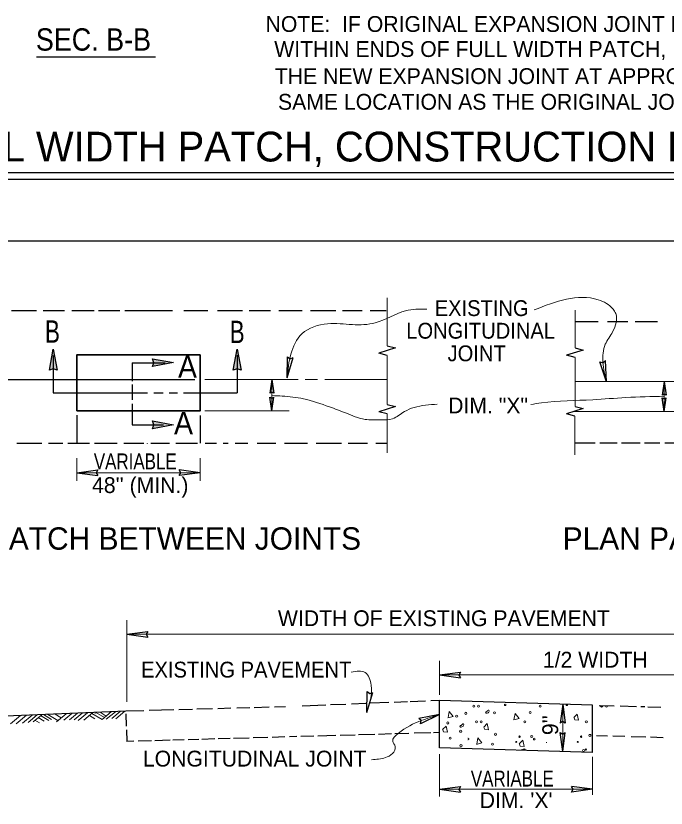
# Model space of a CAD drawing. Extents: x 68 to 441, y -138 to 136.
# Drawn here: x 121.4 to 174.1, y -68.8 to -4.6 of the extents above; entities that cross this region are included whole.
import ezdxf
from ezdxf.enums import TextEntityAlignment as Align

# ---------------------------------------------------------------- set-up
doc = ezdxf.new("R2010")
doc.units = 0
doc.header["$LTSCALE"] = 0.51
doc.layers.add('1', color=7, linetype='Continuous', lineweight=13)

msp = doc.modelspace()

# ---------------------------------------------------------------- hatches: boundary and pattern name
at = {"layer": '1'}
for points in [[(124.7717, -33.3356), (124.456, -33.2287), (124.1377, -33.3338), (124.449, -31.6343)], [(139.6746, -33.3368), (139.3589, -33.2299), (139.0406, -33.3351), (139.3519, -31.6356)], [(132.4921, -33.0587), (132.599, -32.7428), (132.4938, -32.4247), (134.1933, -32.7358)], [(132.4921, -33.0587), (132.599, -32.7428), (132.4938, -32.4247), (134.1933, -32.7358)], [(132.4921, -38.0922), (132.599, -37.7763), (132.4938, -37.4582), (134.1933, -37.7693)]]:
    msp.add_hatch(color=256, dxfattribs=at).paths.add_polyline_path(points)

# ---------------------------------------------------------------- linework, layer by layer
at = {"layer": '1', "lineweight": 25}
for p, q in [((123.084, -7.9431), (132.7352, -7.9433)), ((112.4824, -17.329), (207.5397, -17.3315)), ((112.5202, -17.8548), (207.5397, -17.8576)), ((103.6606, -22.8616), (428.6644, -22.8616)), ((121.0639, -28.5007), (123.0865, -28.5007)), ((123.63, -28.5007), (125.3508, -28.5009)), ((125.9544, -28.5009), (127.7657, -28.5009)), ((128.1281, -28.5009), (129.8487, -28.5012)), ((130.2411, -28.5012), (134.1052, -28.5012)), ((131.6023, -28.5012), (131.6026, -28.5307)), ((135.041, -28.5014), (136.9731, -28.5014)), ((137.7579, -28.5014), (139.7802, -28.5014)), ((140.3237, -28.5014), (142.0446, -28.5017)), ((142.739, -28.5014), (144.6104, -28.5017)), ((145.3048, -28.5017), (147.3575, -28.5019)), ((147.9009, -28.5017), (149.4705, -28.5017)), ((150.135, -28.5019), (151.433, -28.5017)), ((166.7678, -29.3967), (168.6093, -29.3967)), ((169.3638, -29.3967), (171.0243, -29.3967)), ((171.5977, -29.3967), (173.4092, -29.397)), ((151.5208, -32.1476), (150.836, -31.9648)), ((124.4513, -32.1677), (124.451, -35.174)), ((130.8562, -32.7381), (130.856, -34.2248)), ((130.8562, -32.7381), (133.5235, -32.7381)), ((139.3542, -32.141), (139.3539, -35.1743)), ((143.4093, -33.9739), (143.4367, -32.2551)), ((143.4093, -33.9739), (143.8993, -32.3262)), ((166.7313, -32.3155), (166.0464, -32.1328)), ((169.2823, -34.2896), (168.7388, -32.6587)), ((169.2823, -34.2896), (169.1988, -32.5727)), ((119.4497, -34.1083), (135.9323, -34.1088)), ((130.856, -34.5191), (130.856, -35.7426)), ((142.1672, -34.1091), (142.0152, -35.216)), ((142.1672, -34.1091), (142.3193, -35.216)), ((173.9526, -34.2583), (173.8004, -35.3652)), ((173.9526, -34.2583), (174.1046, -35.3652)), ((124.451, -35.174), (132.0947, -35.174)), ((132.5898, -35.1743), (133.3637, -35.174)), ((133.8434, -35.1743), (134.5092, -35.1743)), ((135.0045, -35.174), (139.3539, -35.1743)), ((142.1674, -36.6417), (142.0153, -35.5347)), ((142.1674, -36.6417), (142.3194, -35.5347)), ((173.9523, -36.6942), (173.8003, -35.5873)), ((173.9523, -36.6942), (173.8003, -35.5873)), ((173.9523, -36.6942), (174.1045, -35.5873)), ((173.9523, -36.6942), (174.1045, -35.5873)), ((130.856, -36.0681), (130.856, -37.7716)), ((126.3506, -36.9817), (126.3506, -39.2622)), ((136.3547, -37.0127), (136.3549, -39.2627)), ((151.5083, -36.8929), (150.8234, -36.7102)), ((166.7188, -37.0607), (166.0338, -36.878)), ((130.8562, -37.7716), (133.3904, -37.7716)), ((121.5149, -39.2619), (123.5376, -39.2619)), ((124.081, -39.2622), (125.2184, -39.2622)), ((125.6239, -39.2622), (127.3806, -39.2624)), ((127.8079, -39.2624), (129.6312, -39.2622)), ((130.1628, -39.2624), (131.7963, -39.2624)), ((132.0533, -39.2627), (132.0533, -39.2921)), ((132.3468, -39.2624), (133.8663, -39.2624)), ((134.3791, -39.2627), (136.1384, -39.2627)), ((136.7558, -39.2624), (137.6899, -39.2627)), ((138.2089, -39.2627), (138.6169, -39.2624)), ((139.1961, -39.2627), (140.2313, -39.2627)), ((140.9721, -39.2629), (142.4954, -39.2629)), ((143.1898, -39.2627), (145.0615, -39.2629)), ((145.7559, -39.2629), (147.8085, -39.2632)), ((148.3519, -39.2629), (149.9215, -39.2629)), ((150.5857, -39.2632), (151.5062, -39.2632)), ((166.7673, -39.2415), (168.3719, -39.2415)), ((168.7378, -39.2415), (170.1542, -39.2415)), ((170.5106, -39.2415), (172.0137, -39.2415)), ((172.351, -39.2417), (173.6037, -39.2417)), ((173.9984, -39.2417), (175.0102, -39.2417)), ((126.3508, -41.6578), (128.0538, -41.4238)), ((126.3508, -41.6578), (128.0538, -41.8918)), ((136.3549, -41.6581), (134.6519, -41.4241)), ((136.3549, -41.6581), (134.6519, -41.8921)), ((130.4042, -54.7473), (132.1072, -54.5132)), ((130.4042, -54.7473), (132.1072, -54.9812)), ((155.7413, -58.0452), (157.4443, -57.8113)), ((155.7413, -58.0452), (157.4443, -57.8113)), ((155.7413, -58.0452), (157.4443, -58.2792)), ((155.7413, -58.0452), (157.4443, -58.2792)), ((149.8492, -61.098), (149.8981, -59.3797)), ((149.8492, -61.098), (150.3597, -59.4566)), ((151.6442, -60.2806), (150.1579, -60.3422)), ((153.1546, -60.2179), (152.0801, -60.2625)), ((154.612, -60.1572), (153.3603, -60.2093)), ((155.7413, -60.1104), (155.0512, -60.1392)), ((155.7411, -63.9461), (155.7413, -60.1104)), ((168.1587, -60.4868), (155.7413, -60.1104)), ((130.3345, -60.9881), (118.3561, -61.4683)), ((131.7968, -60.9471), (130.3345, -60.9881)), ((134.226, -60.8787), (132.2205, -60.9352)), ((135.7287, -60.8361), (134.6396, -60.8668)), ((137.3645, -60.79), (136.0866, -60.826)), ((138.8301, -60.7482), (137.779, -60.7779)), ((140.3902, -60.7042), (139.3197, -60.7344)), ((141.9509, -60.6602), (140.7292, -60.6949)), ((143.2668, -60.6229), (142.3823, -60.6478)), ((146.5455, -60.4922), (144.6277, -60.5721)), ((148.1594, -60.4253), (146.9288, -60.4764)), ((149.7722, -60.3581), (148.6188, -60.4062)), ((165.7323, -60.4132), (165.5217, -61.9459)), ((165.7323, -60.4132), (165.9428, -61.9459)), ((168.1585, -64.3227), (168.1587, -60.4868)), ((168.6857, -60.5058), (169.8969, -60.5401)), ((170.3923, -60.5542), (171.7107, -60.5917)), ((172.0737, -60.602), (172.3787, -60.6106)), ((172.6233, -60.6176), (173.6956, -60.6481)), ((130.34, -61.1857), (130.3682, -62.1824)), ((155.7532, -61.2484), (154.0637, -61.5655)), ((155.7532, -61.2484), (154.2118, -62.0095)), ((130.3767, -62.4817), (130.404, -63.4339)), ((148.9271, -62.9096), (147.6995, -62.9443)), ((150.5158, -62.8642), (149.1838, -62.9023)), ((151.8732, -62.826), (150.7974, -62.8565)), ((153.2563, -62.7865), (152.1294, -62.8188)), ((155.0487, -62.7357), (153.6915, -62.7742)), ((155.7411, -62.716), (155.2546, -62.7299)), ((165.7321, -64.2492), (165.5216, -62.7165)), ((165.7321, -64.2492), (165.9427, -62.7165)), ((130.9839, -63.4175), (130.404, -63.4339)), ((132.403, -63.377), (131.3407, -63.4069)), ((133.9243, -63.3342), (132.6944, -63.3689)), ((135.0708, -63.3017), (134.1485, -63.3277)), ((136.2537, -63.2682), (135.3902, -63.2924)), ((137.5333, -63.232), (136.4968, -63.2612)), ((138.7916, -63.1962), (137.814, -63.2242)), ((140.334, -63.1527), (139.0557, -63.189)), ((141.8379, -63.1104), (140.6542, -63.1437)), ((143.2271, -63.0709), (142.1953, -63.1004)), ((144.1906, -63.044), (143.6026, -63.0606)), ((145.5719, -63.0048), (144.5238, -63.0344)), ((147.3398, -62.9547), (145.8795, -62.9959)), ((168.464, -62.9471), (169.3717, -62.9725)), ((169.7834, -62.9843), (170.7552, -63.0117)), ((171.2831, -63.0269), (172.4753, -63.0603)), ((172.8509, -63.0709), (173.8826, -63.1004)), ((168.1585, -64.3227), (155.7411, -63.9461)), ((155.7411, -67.3106), (157.4441, -67.0766)), ((155.7411, -67.3106), (157.4441, -67.5446)), ((168.1587, -67.3108), (166.4557, -67.0768)), ((168.1587, -67.3108), (166.4557, -67.5448))]:
    msp.add_line(p, q, dxfattribs=at)
at = {"layer": '1'}
for p, q in [((151.5208, -31.3708), (151.5208, -27.4722)), ((166.7313, -31.5388), (166.7313, -28.4878)), ((151.5208, -32.1476), (151.5208, -36.1194)), ((166.7313, -32.3155), (166.7313, -36.2873)), ((136.7302, -34.1088), (144.3066, -34.1088)), ((142.1672, -34.1091), (142.1674, -36.6417)), ((144.8636, -34.1088), (145.8699, -34.1088)), ((146.4582, -34.1088), (151.5065, -34.1088)), ((166.7676, -34.2581), (175.0283, -34.2583)), ((173.9526, -34.2583), (173.9523, -36.6942)), ((136.7302, -36.6414), (143.5714, -36.6417)), ((151.5083, -36.8929), (151.5083, -40.0419)), ((166.6628, -36.6942), (176.2428, -36.6942)), ((166.7188, -37.0607), (166.7188, -40.2097)), ((126.3508, -40.465), (126.3506, -42.3007)), ((136.3549, -40.465), (136.3549, -42.3009)), ((126.3508, -41.6578), (136.3549, -41.6581)), ((130.4042, -53.6156), (130.4042, -60.2098)), ((130.4042, -54.7473), (180.6883, -54.7485)), ((155.7413, -56.9098), (155.7413, -59.6518)), ((155.7413, -58.0452), (180.6881, -58.0457)), ((130.2662, -60.9909), (129.522, -61.6071)), ((165.7321, -64.2492), (165.7323, -60.4132)), ((121.8026, -61.3299), (120.9914, -62.0015)), ((122.2748, -61.3113), (121.4502, -61.9937)), ((122.7409, -61.2924), (121.9476, -61.9486)), ((123.1469, -61.2761), (122.4117, -61.8847)), ((123.5139, -61.2617), (122.823, -61.8333)), ((123.2275, -61.4986), (123.7251, -61.7956)), ((123.4266, -61.3337), (124.0992, -61.7352)), ((123.674, -61.2552), (124.3217, -61.6415)), ((124.0018, -61.2421), (124.8313, -61.7372)), ((124.598, -61.2182), (125.0982, -61.5164)), ((125.5023, -61.1819), (124.7147, -61.8336)), ((125.9544, -61.1636), (125.3012, -61.7039)), ((126.4253, -61.1449), (125.7749, -61.6831)), ((126.788, -61.1303), (126.1377, -61.6687)), ((127.2237, -61.113), (126.4704, -61.7359)), ((127.669, -61.0951), (126.9418, -61.6969)), ((127.3833, -61.3314), (127.8192, -61.5917)), ((127.5794, -61.1693), (128.4027, -61.6604)), ((127.8333, -61.0586), (127.8361, -61.1555)), ((127.9127, -61.0852), (128.601, -61.4961)), ((128.2428, -61.0719), (128.749, -61.3738)), ((129.1581, -61.0352), (128.4062, -61.6574)), ((129.4903, -61.0221), (128.7475, -61.6367)), ((129.8799, -61.0063), (129.1863, -61.5806)), ((122.9732, -61.709), (123.3362, -61.9254)), ((155.7411, -64.4626), (155.7413, -67.8918)), ((168.1585, -64.677), (168.1585, -67.7518)), ((155.7411, -67.3106), (168.1587, -67.3108))]:
    msp.add_line(p, q, dxfattribs=at)
at = {"layer": '1', "lineweight": 25}
for points in [[(151.5208, -31.3708), (152.1843, -31.5478), (150.836, -31.9648)], [(166.7313, -31.5388), (167.3948, -31.7157), (166.0464, -32.1328)], [(143.4367, -32.2551), (143.6504, -32.4213), (143.8993, -32.3262)], [(168.7388, -32.6587), (168.9955, -32.7447), (169.1988, -32.5727)], [(142.3193, -35.216), (142.1657, -35.1303), (142.0152, -35.216)], [(174.1046, -35.3652), (173.9509, -35.2796), (173.8004, -35.3652)], [(142.0153, -35.5347), (142.1689, -35.6204), (142.3194, -35.5347)], [(173.8003, -35.5873), (173.954, -35.673), (174.1045, -35.5873)], [(173.8003, -35.5873), (173.954, -35.673), (174.1045, -35.5873)], [(151.5208, -36.1194), (152.1718, -36.2931), (150.8234, -36.7102)], [(166.7313, -36.2873), (167.3822, -36.461), (166.0338, -36.878)], [(128.0538, -41.4238), (127.9221, -41.6602), (128.0538, -41.8918)], [(134.6519, -41.8921), (134.7837, -41.6557), (134.6519, -41.4241)], [(132.1072, -54.5132), (131.9755, -54.7497), (132.1072, -54.9812)], [(157.4443, -57.8113), (157.3126, -58.0477), (157.4443, -58.2792)], [(157.4443, -57.8113), (157.3126, -58.0477), (157.4443, -58.2792)], [(149.8981, -59.3797), (150.1097, -59.5485), (150.3597, -59.4566)], [(154.2118, -62.0095), (154.262, -61.7435), (154.0637, -61.5655)], [(165.9428, -61.9459), (165.7301, -61.8273), (165.5217, -61.9459)], [(165.5216, -62.7165), (165.7343, -62.8351), (165.9427, -62.7165)], [(157.4441, -67.0766), (157.3123, -67.313), (157.4441, -67.5446)], [(166.4557, -67.5448), (166.5875, -67.3084), (166.4557, -67.0768)]]:
    msp.add_lwpolyline(points, dxfattribs=at)
for points in [[(124.7717, -33.3356), (124.456, -33.2287), (124.1377, -33.3338), (124.449, -31.6343)], [(139.6746, -33.3368), (139.3589, -33.2299), (139.0406, -33.3351), (139.3519, -31.6356)], [(132.4921, -33.0587), (132.599, -32.7428), (132.4938, -32.4247), (134.1933, -32.7358)], [(132.4921, -33.0587), (132.599, -32.7428), (132.4938, -32.4247), (134.1933, -32.7358)], [(132.4921, -38.0922), (132.599, -37.7763), (132.4938, -37.4582), (134.1933, -37.7693)]]:
    msp.add_lwpolyline(points, close=True, dxfattribs=at)
at = {"layer": '1', "lineweight": 35}
msp.add_lwpolyline([(126.3508, -36.6412), (136.3549, -36.6414), (136.3552, -32.1101), (126.3506, -32.1101)], close=True, dxfattribs=at)
at = {"layer": '1'}
for points in [[(159.7507, -61.0674), (159.6802, -61.1027), (159.6213, -61.1379), (159.5622, -61.1497), (159.5033, -61.1497), (159.468, -61.0908), (159.5035, -61.0319), (159.5622, -61.0201), (159.6093, -60.973), (159.6447, -60.9257), (159.6917, -60.8905), (159.7507, -60.8907), (159.7741, -60.9493), (159.7627, -61.0082)], [(156.4421, -61.5033), (156.5362, -61.0082), (156.8659, -61.4087), (156.4303, -61.5267)], [(161.7804, -61.6683), (161.8745, -61.1733), (162.2043, -61.5738), (161.7686, -61.6918)], [(166.6278, -61.5021), (166.9105, -61.2078), (167.0165, -61.7142), (166.7104, -61.6908), (166.6515, -61.5142)], [(156.0008, -62.4749), (156.2835, -62.1807), (156.3895, -62.6871), (156.0834, -62.6637), (156.0245, -62.487)], [(157.691, -62.1882), (157.6205, -62.2235), (157.5617, -62.2587), (157.5027, -62.2705), (157.4438, -62.2705), (157.4086, -62.2117), (157.4438, -62.1527), (157.5027, -62.1409), (157.5496, -62.0938), (157.5853, -62.0467), (157.6323, -62.0112), (157.6912, -62.0115), (157.7147, -62.0704), (157.7031, -62.1291)], [(159.3291, -62.2771), (159.6118, -61.9828), (159.7174, -62.4892), (159.4114, -62.4658), (159.3525, -62.2892)], [(158.7653, -63.6466), (158.8594, -63.1517), (159.1892, -63.5522), (158.7534, -63.6702)], [(162.2126, -63.6287), (162.4952, -63.3345), (162.6009, -63.8409), (162.2948, -63.8175), (162.2359, -63.6407)], [(164.426, -63.4835), (164.4122, -63.5388), (164.4104, -63.5403)]]:
    msp.add_lwpolyline(points, dxfattribs=at)
for centre, radius in [((158.53, -60.5681), 0.0833), ((158.9159, -60.5681), 0.0833), ((163.9014, -60.5681), 0.0833), ((157.1411, -61.3749), 0.0829), ((157.8868, -61.154), 0.0882), ((160.2063, -61.1057), 0.0777), ((163.0931, -61.0881), 0.0882), ((156.4325, -61.9352), 0.0829), ((158.7452, -61.8408), 0.0872), ((159.1311, -61.8408), 0.0872), ((162.6649, -61.8465), 0.0882), ((167.6505, -61.8465), 0.0882), ((157.4583, -62.6048), 0.0882), ((160.2901, -62.8504), 0.0903), ((167.9426, -62.9407), 0.0829), ((156.6137, -63.1718), 0.0829), ((161.9687, -63.4707), 0.0359), ((162.2376, -63.0475), 0.0609), ((163.2207, -63.0233), 0.0829), ((163.4299, -63.2378), 0.0727), ((166.9543, -63.4707), 0.0359), ((167.2231, -63.0475), 0.0609), ((157.4913, -63.7752), 0.0882), ((160.0512, -63.644), 0.0779), ((162.623, -64.0861), 0.0553), ((167.4202, -64.1578), 0.0765), ((167.6086, -64.0861), 0.0553)]:
    msp.add_circle(centre, radius, dxfattribs=at)
for centre, radius, start, end in [((161.0785, -60.4665), 0.0566, 120.61462, 59.3854), ((166.064, -60.4665), 0.0566, 128.49377, 48.03248), ((168.887, -60.5681), 0.0833, 133.01322, 43.51304), ((169.2728, -60.5681), 0.0833, 143.52802, 32.99824), ((158.0584, -63.2378), 0.0727, 254.48026, 105.51673), ((162.4346, -64.1578), 0.0765, 4.80535, 171.71857)]:
    msp.add_arc(centre, radius, start, end, dxfattribs=at)
for points in [[(163.4144, -28.4634), (168.6203, -27.6444), (169.8103, -28.3889), (170.0333, -28.7612), (169.7777, -30.2266), (169.1834, -31.2505), (168.9853, -32.7038), (169.2823, -34.2896)], [(143.4093, -33.9739), (143.7068, -32.0378), (144.5991, -30.3995), (146.6814, -29.5805), (148.6895, -29.6547), (150.5487, -29.506), (153.0028, -28.5379), (154.7134, -28.3889)], [(142.186, -35.4021), (143.0063, -35.4483), (144.74, -35.6653), (146.8297, -36.3158), (148.1453, -36.8113), (149.7239, -37.3379), (150.9158, -37.3691), (151.9528, -37.276), (152.9125, -36.7031), (153.6844, -36.3721), (155.5729, -36.1017)], [(163.1572, -36.1229), (164.0157, -35.9907), (168.1623, -35.7418), (170.8599, -35.5617), (173.9574, -35.4642)], [(148.605, -57.8172), (149.7256, -57.8501), (150.2199, -58.872), (149.8492, -61.098)], [(150.25, -64.9083), (151.3703, -64.7437), (151.9306, -64.414), (152.1614, -63.8535), (151.9636, -63.4248), (152.392, -62.7983), (154.2704, -61.7432), (155.7532, -61.2484)]]:
    msp.add_spline(points, degree=3, dxfattribs=at)

# ---------------------------------------------------------------- texts
for s, height, p in [('NOTE:  IF ORIGINAL EXPANSION JOINT FALLS', 1.284, (160.6907, -5.9352)), ('WITHIN ENDS OF FULL WIDTH PATCH, PLACE', 1.284, (161.2938, -7.9642)), ('THE NEW EXPANSION JOINT AT APPROX. THE', 1.284, (161.6771, -10.1581)), ('SAME LOCATION AS THE ORIGINAL JOINT.', 1.284, (160.3617, -12.2424)), ('FULL WIDTH PATCH, CONSTRUCTION LANE - AT - A - TIME', 2.416, (159.7509, -16.4344)), ('DIM. "X"', 1.284, (159.6852, -36.8458)), ("48'' (MIN.)", 1.284, (131.5015, -43.3007)), ('PLAN PATCH BETWEEN JOINTS', 1.812, (130.8157, -47.8929)), ('PLAN PATCH AT EXPANSION JOINTS', 1.812, (187.2722, -47.8929)), ('WIDTH OF EXISTING PAVEMENT', 1.284, (156.1073, -54.0897)), ('1/2 WIDTH', 1.284, (168.3725, -57.4479)), ('LONGITUDINAL JOINT', 1.284, (140.775, -65.4658)), ("DIM. 'X'", 1.284, (161.9591, -68.8374))]:
    msp.add_text(s, height=height, dxfattribs=at).set_placement(p, align=Align.CENTER)
for s, height, width, p in [('SEC. B-B', 1.812, 0.9, (127.7086, -7.4532)), ('EXISTING ', 1.284, 0.95, (159.3945, -28.9611)), ('B', 1.812, 0.75, (124.3869, -31.1178)), ('B', 1.812, 0.75, (139.3535, -31.1493)), ('LONGITUDINAL', 1.284, 0.95, (159.0839, -30.7922)), ('JOINT', 1.284, 0.95, (158.7613, -32.6232)), ('A', 1.812, 0.95, (135.331, -33.9658)), ('A', 1.812, 0.95, (135.0088, -38.5337)), ('VARIABLE', 1.284, 0.8, (131.0989, -41.3784)), ('EXISTING PAVEMENT', 1.284, 0.95, (140.0875, -58.2541)), ('VARIABLE', 1.284, 0.8, (161.649, -67.0853))]:
    msp.add_text(s, height=height, dxfattribs=dict(at, width=width)).set_placement(p, align=Align.CENTER)
msp.add_text("9''", height=1.284, rotation=90, dxfattribs=at).set_placement((165.3663, -62.1143), align=Align.CENTER)

doc.saveas('drawing.dxf')
